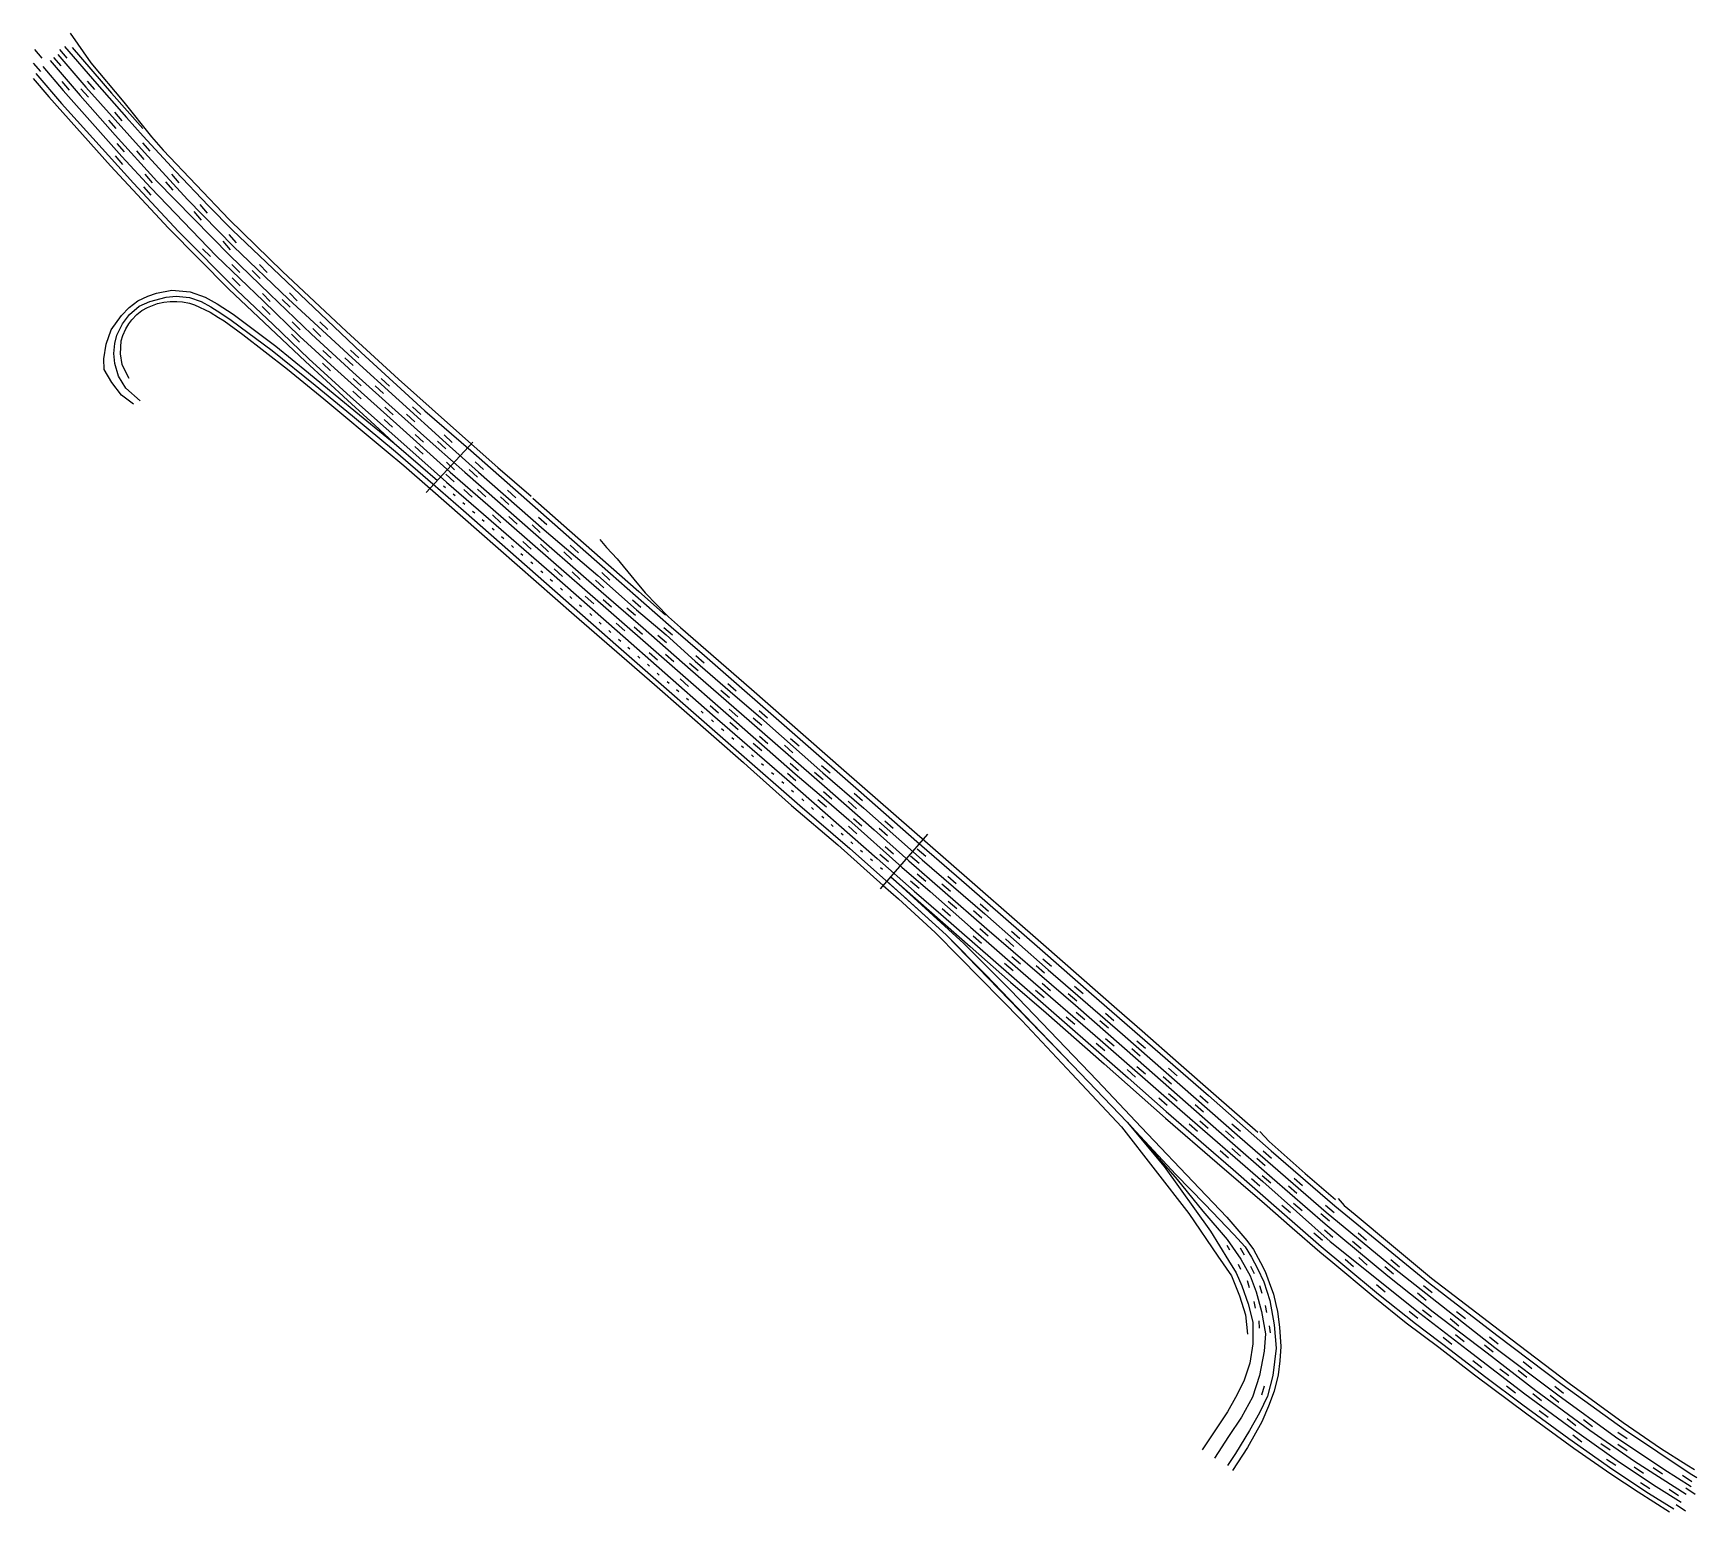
# Model space of a CAD drawing. Extents: x 6451058 to 6452983, y 1871716 to 1873427.
import ezdxf

# ---------------------------------------------------------------- set-up
doc = ezdxf.new("R2010")
doc.units = 0
doc.header["$LTSCALE"] = 100
doc.header["$MEASUREMENT"] = 0
doc.layers.add('CenterLines', color=2, linetype='Continuous')
doc.layers.add('StartPoints', color=4, linetype='Continuous')
for name, color, linetype, lineweight in [('DashedBoundaries', 1, 'Continuous', 25), ('GuardRails', 1, 'Continuous', 25), ('SectionDividers', 7, 'Continuous', 25)]:
    doc.layers.add(name, color=color, linetype=linetype, lineweight=lineweight)
doc.layers.add('SolidBoundaries', color=3, linetype='Continuous', lineweight=25, true_color=0x00ff00)

msp = doc.modelspace()

# ---------------------------------------------------------------- linework, layer by layer
at = {"layer": 'CenterLines'}
for points in [[(6451093.7, 1873411.9), (6451131.3, 1873368.8), (6451165.5, 1873329.9), (6451184.7, 1873308.1), (6451222.1, 1873267.9), (6451260.2, 1873227.6), (6451288.2, 1873199.3), (6451436.9, 1873057.9), (6451510.7, 1872990.3), (6451563.8, 1872944.3), (6451622.2, 1872893.1), (6451697.1, 1872826.9), (6451725.4, 1872801.9), (6451764, 1872768.1), (6451795.8, 1872740.4), (6451834.5, 1872707), (6451941.9, 1872612.9), (6452015.7, 1872548.6), (6452080.1, 1872491.8), (6452137.7, 1872442), (6452225.6, 1872365), (6452282.2, 1872315.5), (6452417.6, 1872197.6), (6452490.2, 1872133.6), (6452563.8, 1872070.1), (6452672.2, 1871981.2), (6452751.3, 1871920.2), (6452826.9, 1871863), (6452900.2, 1871810.2), (6452975, 1871760.2), (6452982.6, 1871755.4)], [(6451077.3, 1873395.7), (6451111.8, 1873355.3), (6451152.2, 1873309.6), (6451200.4, 1873256.3), (6451284.9, 1873170), (6451331.3, 1873125.3), (6451379.6, 1873079.2), (6451427.4, 1873035.1), (6451480.3, 1872987.5), (6451523.7, 1872948.6), (6451557, 1872919.1), (6451598, 1872883.3), (6451636.1, 1872849.9), (6451700.5, 1872793.4), (6451763.2, 1872739), (6451818.1, 1872690.7), (6451877.3, 1872639.6), (6451973.1, 1872555.7), (6452030.7, 1872505.1), (6452070.7, 1872469.4), (6452109.7, 1872435.5), (6452161.2, 1872390.7), (6452222.1, 1872338.3), (6452263.6, 1872302.3), (6452336.1, 1872238.4), (6452439.4, 1872147.9), (6452491.4, 1872102.5), (6452552.5, 1872048.9), (6452625.2, 1871988.9), (6452677.5, 1871947.1), (6452740.2, 1871899.9), (6452796.5, 1871856), (6452859, 1871810.1), (6452910.6, 1871774.5), (6452970.5, 1871736.2)], [(6451086, 1873402.9), (6451118.5, 1873365.1), (6451186.1, 1873289.2), (6451236.1, 1873234.9), (6451289.2, 1873180.7), (6451352.8, 1873119.5), (6451426.6, 1873051.7), (6451535.4, 1872952.9), (6451572.7, 1872919.4), (6451648.8, 1872852.5), (6451711.1, 1872799.6), (6451755.8, 1872760), (6451789.8, 1872730.9), (6451823.6, 1872700.4), (6451864, 1872665.5), (6451899.5, 1872634.7), (6451971.4, 1872571.3), (6452018.9, 1872530.1), (6452086.2, 1872470.4), (6452158.8, 1872407.9), (6452232, 1872343), (6452318.2, 1872268.6), (6452384.4, 1872210.5), (6452454, 1872149.4), (6452553.6, 1872062.7), (6452632.7, 1871997.3), (6452749, 1871905.9), (6452821.8, 1871851.2), (6452888.5, 1871802.3), (6452944.4, 1871765), (6452976.3, 1871744.9)], [(6451060.4, 1873380.7), (6451090.4, 1873346), (6451173.4, 1873253.8), (6451225.8, 1873197.9), (6451293.6, 1873129.6), (6451335, 1873090.2), (6451376.4, 1873050.6), (6451424.6, 1873006.4), (6451507.2, 1872933.2), (6451535.9, 1872907.8), (6451572.8, 1872875.7), (6451657.2, 1872802.2), (6451733.2, 1872735.4), (6451843.5, 1872638.4), (6451929.6, 1872563.7), (6452034.3, 1872472), (6452077.1, 1872434.2), (6452108, 1872407.7), (6452210.7, 1872317.6), (6452324.7, 1872218.1), (6452368.7, 1872179.2), (6452415, 1872139.1), (6452446.2, 1872112), (6452499.3, 1872065.2), (6452547.9, 1872023), (6452575.5, 1872000.2), (6452614.5, 1871967.8), (6452657.3, 1871933.7), (6452698.4, 1871902.4), (6452736.9, 1871872.9), (6452781.5, 1871839.4), (6452834.7, 1871800.6), (6452885.7, 1871764.8), (6452926.8, 1871737.2), (6452956, 1871719.3)], [(6451068.6, 1873388.8), (6451092.1, 1873361), (6451160, 1873284.7), (6451193.8, 1873248.5), (6451269.2, 1873169.7), (6451324.1, 1873117.3), (6451366.2, 1873076.3), (6451406.3, 1873039.8), (6451437, 1873011.8), (6451478.1, 1872975.1), (6451540, 1872919.2), (6451583.5, 1872881.4), (6451656.6, 1872817.9), (6451714.1, 1872767.6), (6451794, 1872697.6), (6451871.5, 1872630), (6451939.1, 1872570), (6451967.2, 1872546.5), (6452001.3, 1872516.6), (6452062.7, 1872462), (6452095.4, 1872433.8), (6452142.3, 1872392.5), (6452203.3, 1872339.3), (6452292.2, 1872262), (6452384.5, 1872181.3), (6452480.3, 1872097.9), (6452558.4, 1872028.8), (6452662.2, 1871945.5), (6452717.4, 1871903.1), (6452783.5, 1871852.4), (6452834.8, 1871814.7), (6452893.3, 1871773.2), (6452935.6, 1871744.8), (6452964.5, 1871726.7)], [(6451181.3, 1873001.9), (6451164.8, 1873016.7), (6451156.1, 1873030.3), (6451151.8, 1873045), (6451150.7, 1873056.8), (6451152, 1873068.3), (6451154.2, 1873077.9), (6451160.8, 1873091.1), (6451169.1, 1873101.8), (6451180.1, 1873111.5), (6451192.4, 1873116.7), (6451211.2, 1873121.8), (6451223.1, 1873123), (6451238.5, 1873121.4), (6451251.7, 1873117), (6451263.1, 1873110.7), (6451274.8, 1873103.5), (6451286.7, 1873095.4), (6451334, 1873060.3), (6451383.6, 1873020.1), (6451427, 1872984.5), (6451476.8, 1872943.3), (6451519.8, 1872905.9), (6451555.5, 1872874.7), (6451734.8, 1872717.1), (6451874.1, 1872595.1), (6451944.7, 1872533.3), (6452002.7, 1872483.4), (6452064.6, 1872428.5), (6452113.9, 1872383.5), (6452160, 1872337.4), (6452260.2, 1872232.9), (6452323.5, 1872166.9), (6452366.4, 1872115.6), (6452419.8, 1872040.6), (6452440.8, 1872006.7), (6452449.8, 1871992.5), (6452456.3, 1871977.2), (6452463.7, 1871956.4), (6452469, 1871935.3), (6452469, 1871910.2), (6452465.3, 1871887.6), (6452458.4, 1871866.8), (6452449, 1871848.1), (6452439.6, 1871831.6), (6452424.2, 1871808.3), (6452410.1, 1871787.4)], [(6452045.3, 1872445.6), (6452113.9, 1872383.5), (6452260.2, 1872232.9), (6452323.5, 1872166.9), (6452379.7, 1872106.3), (6452413.3, 1872072), (6452446.8, 1872036.6), (6452460.1, 1872022.3), (6452467.5, 1872010.3), (6452474.5, 1871997.2), (6452481.7, 1871981.8), (6452488.7, 1871960.2), (6452493.7, 1871932.2), (6452496, 1871905), (6452492, 1871873.6), (6452485.7, 1871849.5), (6452476.5, 1871830.2), (6452465.2, 1871809.8), (6452448.9, 1871783.2), (6452439.6, 1871769.2)], [(6452045.3, 1872445.6), (6452113.9, 1872383.5), (6452160, 1872337.4), (6452260.2, 1872232.9), (6452323.5, 1872166.9), (6452381.3, 1872100.3), (6452411.1, 1872063.9), (6452439.3, 1872031), (6452455.1, 1872008.3), (6452465.8, 1871988.8), (6452472.9, 1871970.4), (6452479.1, 1871947.7), (6452483.6, 1871921.8), (6452481.9, 1871901.8), (6452476.7, 1871873.5), (6452468.5, 1871848.3), (6452455.9, 1871825.2), (6452440.9, 1871802.8), (6452424.7, 1871777.8)]]:
    msp.add_lwpolyline(points, dxfattribs=at)
at = {"layer": 'DashedBoundaries'}
for points in [[(6451090.6, 1873371.5), (6451099.1, 1873361.7)], [(6451112.7, 1873363.2), (6451121.3, 1873353.4)], [(6451119.9, 1873372.1), (6451128.5, 1873362.2)], [(6451151.5, 1873335.9), (6451160, 1873326.1)], [(6451144.6, 1873326.8), (6451153.1, 1873317)], [(6451154.2, 1873299.8), (6451162.7, 1873290)], [(6451183.8, 1873300.5), (6451192.4, 1873290.7)], [(6451152.4, 1873285.3), (6451160.9, 1873275.5)], [(6451177.1, 1873291.1), (6451185.7, 1873281.3)], [(6451186.7, 1873264.2), (6451195.2, 1873254.3)], [(6451217.7, 1873264.2), (6451226.2, 1873254.3)], [(6451185.2, 1873249.7), (6451193.7, 1873239.9)], [(6451210.4, 1873255.4), (6451218.9, 1873245.6)], [(6451243.5, 1873221), (6451252, 1873211.2)], [(6451250.2, 1873229), (6451258.7, 1873219.2)], [(6451276.9, 1873186.7), (6451285.5, 1873176.8)], [(6451283.9, 1873194.6), (6451292.4, 1873184.8)], [(6451262.7, 1873168.8), (6451253.5, 1873178)], [(6451296.5, 1873150.6), (6451287.3, 1873159.8)], [(6451297.1, 1873135), (6451287.9, 1873144.2)], [(6451320, 1873143.5), (6451310.8, 1873152.7)], [(6451328.4, 1873150.6), (6451319.2, 1873159.8)], [(6451331.9, 1873117), (6451322.7, 1873126.2)], [(6451363.1, 1873117.6), (6451353.9, 1873126.7)], [(6451331.7, 1873101.7), (6451322.5, 1873110.9)], [(6451354.7, 1873110.1), (6451345.5, 1873119.3)], [(6451366.5, 1873084), (6451357.3, 1873093.2)], [(6451390.4, 1873076.3), (6451381.2, 1873085.5)], [(6451389.1, 1873093.2), (6451398.6, 1873084.3)], [(6451365.7, 1873069.7), (6451356.5, 1873078.9)], [(6451392.1, 1873045.3), (6451401.7, 1873036.4)], [(6451392.8, 1873060), (6451402.3, 1873051.2)], [(6451418.1, 1873051.5), (6451427.6, 1873042.6)], [(6451424.7, 1873060.4), (6451434.2, 1873051.6)], [(6451427.7, 1873027.9), (6451437.2, 1873019.1)], [(6451460.3, 1873027.7), (6451469.8, 1873018.8)], [(6451427.5, 1873013.1), (6451437, 1873004.3)], [(6451453.4, 1873019.1), (6451462.9, 1873010.3)], [(6451464.5, 1872994.6), (6451474, 1872985.8)], [(6451496.4, 1872995), (6451505.9, 1872986.2)], [(6451463.7, 1872980.1), (6451473.2, 1872971.2)], [(6451489.6, 1872986.4), (6451499.1, 1872977.5)], [(6451499.1, 1872948.8), (6451508.6, 1872940)], [(6451499.7, 1872963), (6451509.2, 1872954.1)], [(6451525.5, 1872955.1), (6451535, 1872946.2)], [(6451533, 1872962.6), (6451542.5, 1872953.7)], [(6451535.7, 1872930.9), (6451545.2, 1872922)], [(6451569.1, 1872931.3), (6451578.6, 1872922.4)], [(6451535.1, 1872917), (6451544.6, 1872908.1)], [(6451562.1, 1872922.3), (6451571.6, 1872913.5)], [(6451545.9, 1872891.7), (6451543.6, 1872893.8)], [(6451555.9, 1872899.1), (6451565.4, 1872890.3)], [(6451571.8, 1872899.5), (6451581.3, 1872890.6)], [(6451606.4, 1872898.5), (6451615.9, 1872889.7)], [(6451557.1, 1872881.7), (6451554.8, 1872883.8)], [(6451568.4, 1872871.7), (6451566, 1872873.8)], [(6451598.4, 1872890.8), (6451608, 1872881.9)], [(6451579.5, 1872862), (6451577.2, 1872864.1)], [(6451590.9, 1872852.1), (6451588.5, 1872854.2)], [(6451589, 1872869.7), (6451598.5, 1872860.8)], [(6451608.1, 1872867.9), (6451617.6, 1872859)], [(6451634.8, 1872858.4), (6451644.3, 1872849.6)], [(6451642.4, 1872867.3), (6451651.9, 1872858.5)], [(6451602, 1872842.2), (6451599.6, 1872844.3)], [(6451613.4, 1872832.2), (6451611, 1872834.3)], [(6451624.3, 1872839.1), (6451633.8, 1872830.2)], [(6451644.5, 1872835.9), (6451654, 1872827.1)], [(6451679, 1872834.6), (6451688.5, 1872825.8)], [(6451624.2, 1872822.8), (6451621.9, 1872824.9)], [(6451635.6, 1872813.1), (6451633.2, 1872815.2)], [(6451671.4, 1872827.1), (6451680.9, 1872818.2)], [(6451647.2, 1872802.7), (6451644.9, 1872804.8)], [(6451658.3, 1872792.8), (6451655.9, 1872794.9)], [(6451660.4, 1872807.2), (6451669.9, 1872798.3)], [(6451681.1, 1872804), (6451690.6, 1872795.2)], [(6451715.4, 1872803), (6451724.9, 1872794.1)], [(6451669.9, 1872782.8), (6451667.6, 1872784.9)], [(6451696.4, 1872775.6), (6451706.3, 1872767)], [(6451708.3, 1872794.3), (6451717.9, 1872785.5)], [(6451680.9, 1872773.1), (6451678.5, 1872775.2)], [(6451692.1, 1872763.2), (6451689.8, 1872765.3)], [(6451716.9, 1872771.7), (6451726.8, 1872763.2)], [(6451744.6, 1872762.4), (6451754.4, 1872753.9)], [(6451750.9, 1872771.5), (6451760.7, 1872763)], [(6451703.9, 1872753.4), (6451701.5, 1872755.5)], [(6451714.7, 1872743.3), (6451712.4, 1872745.5)], [(6451732.3, 1872744.3), (6451742.1, 1872735.7)], [(6451752.9, 1872740.4), (6451762.7, 1872731.9)], [(6451787.4, 1872739.6), (6451797.2, 1872731.1)], [(6451725.9, 1872733.6), (6451723.5, 1872735.8)], [(6451737.4, 1872723.4), (6451735, 1872725.6)], [(6451780.4, 1872730.7), (6451790.2, 1872722.2)], [(6451748, 1872714.3), (6451745.6, 1872716.4)], [(6451759.4, 1872704.1), (6451757.1, 1872706.3)], [(6451770.2, 1872710.6), (6451780.1, 1872702)], [(6451789.2, 1872708.7), (6451799, 1872700.2)], [(6451824.3, 1872706.9), (6451834.1, 1872698.4)], [(6451770.8, 1872694.7), (6451768.4, 1872696.9)], [(6451782, 1872684.4), (6451779.7, 1872686.6)], [(6451806, 1872679.9), (6451815.8, 1872671.3)], [(6451817.1, 1872698.2), (6451826.9, 1872689.6)], [(6451793.4, 1872674.5), (6451791, 1872676.7)], [(6451804.5, 1872664.9), (6451802.1, 1872667.1)], [(6451853.4, 1872666.8), (6451863.2, 1872658.3)], [(6451861.2, 1872674.8), (6451871, 1872666.3)], [(6451815.7, 1872655.2), (6451813.4, 1872657.4)], [(6451832.9, 1872640.3), (6451830.5, 1872642.5)], [(6451840.9, 1872649), (6451850.7, 1872640.5)], [(6451862.9, 1872644.8), (6451872.8, 1872636.2)], [(6451897.6, 1872643.3), (6451907.4, 1872634.7)], [(6451844.7, 1872630.2), (6451842.4, 1872632.4)], [(6451856.6, 1872620), (6451854.2, 1872622.1)], [(6451863.5, 1872630), (6451873.3, 1872621.5)], [(6451890.8, 1872634.7), (6451900.6, 1872626.2)], [(6451868.2, 1872609.7), (6451865.8, 1872611.9)], [(6451890.8, 1872605.7), (6451900.7, 1872597.2)], [(6451898, 1872613.6), (6451907.8, 1872605.1)], [(6451926.8, 1872603.1), (6451936.6, 1872594.5)], [(6451933.9, 1872611.1), (6451943.8, 1872602.6)], [(6451879.3, 1872600), (6451877, 1872602.1)], [(6451891.2, 1872589.8), (6451888.8, 1872591.9)], [(6451902.6, 1872579.7), (6451900.3, 1872581.8)], [(6451914.4, 1872569.2), (6451912, 1872571.3)], [(6451930.4, 1872570.7), (6451940.2, 1872562.2)], [(6451933.5, 1872582.2), (6451943.3, 1872573.7)], [(6451961.8, 1872571.9), (6451971.6, 1872563.3)], [(6451969.9, 1872579.7), (6451979.7, 1872571.2)], [(6451926.1, 1872558.8), (6451923.8, 1872560.9)], [(6451937.5, 1872548.7), (6451935.2, 1872550.9)], [(6451972.1, 1872549.7), (6451981.9, 1872541.1)], [(6452007.4, 1872547.6), (6452017.2, 1872539.1)], [(6451949.2, 1872538.8), (6451946.8, 1872541)], [(6451960.4, 1872528.7), (6451958.1, 1872530.9)], [(6451965.6, 1872540.2), (6451975.4, 1872531.7)], [(6452000.6, 1872538.2), (6452010.4, 1872529.7)], [(6451972.4, 1872518.6), (6451970.1, 1872520.8)], [(6451983.2, 1872509.2), (6451980.9, 1872511.4)], [(6452000.9, 1872509.3), (6452010.7, 1872500.7)], [(6452006.8, 1872518.3), (6452016.6, 1872509.8)], [(6452036.3, 1872507.3), (6452046.1, 1872498.8)], [(6452042.9, 1872515.8), (6452052.7, 1872507.3)], [(6451994.8, 1872499), (6451992.4, 1872501.1)], [(6452006.1, 1872489.1), (6452003.8, 1872491.2)], [(6452017.3, 1872479.3), (6452014.9, 1872481.4)], [(6452028.8, 1872469.2), (6452026.5, 1872471.3)], [(6452037.3, 1872477), (6452047.1, 1872468.5)], [(6452043.4, 1872485.8), (6452053.2, 1872477.3)], [(6452072.9, 1872475.1), (6452082.7, 1872466.6)], [(6452080.5, 1872483.1), (6452090.3, 1872474.6)], [(6452040.5, 1872459.2), (6452038.1, 1872461.3)], [(6452080.5, 1872454.1), (6452090.3, 1872445.6)], [(6452115.9, 1872451.7), (6452125.7, 1872443.1)], [(6452072.9, 1872446.1), (6452082.7, 1872437.5)], [(6452109.1, 1872442.6), (6452118.9, 1872434.1)], [(6452109.4, 1872414.1), (6452119.2, 1872405.6)], [(6452116.5, 1872422.6), (6452126.4, 1872414.1)], [(6452145.5, 1872411.8), (6452155.3, 1872403.2)], [(6452153.2, 1872419.7), (6452163, 1872411.2)], [(6452152.9, 1872390.8), (6452162.7, 1872382.3)], [(6452145.2, 1872382.6), (6452155, 1872374)], [(6452182.7, 1872378.9), (6452192.5, 1872370.3)], [(6452189.6, 1872387.9), (6452199.4, 1872379.3)], [(6452190.1, 1872358.4), (6452199.9, 1872349.9)], [(6452226, 1872355.8), (6452235.8, 1872347.2)], [(6452181.6, 1872351), (6452191.4, 1872342.5)], [(6452218.1, 1872348.2), (6452227.9, 1872339.6)], [(6452217.5, 1872319.7), (6452227.3, 1872311.2)], [(6452225, 1872327.6), (6452234.8, 1872319.1)], [(6452255.4, 1872315.8), (6452265.2, 1872307.2)], [(6452262.7, 1872324.4), (6452272.6, 1872315.9)], [(6452264.6, 1872294.3), (6452274.4, 1872285.7)], [(6452252.9, 1872288.8), (6452262.8, 1872280.3)], [(6452292, 1872284.4), (6452301.8, 1872275.9)], [(6452298.3, 1872293.1), (6452308.1, 1872284.5)], [(6452287.8, 1872258.3), (6452297.6, 1872249.8)], [(6452298.5, 1872263.8), (6452308.4, 1872255.3)], [(6452334.8, 1872260.8), (6452344.6, 1872252.3)], [(6452328.7, 1872251.9), (6452338.5, 1872243.4)], [(6452323.4, 1872227.6), (6452333.2, 1872219)], [(6452334.8, 1872231.2), (6452344.6, 1872222.7)], [(6452365.1, 1872219.8), (6452374.9, 1872211.3)], [(6452371.5, 1872229.1), (6452381.4, 1872220.6)], [(6452371.5, 1872199.8), (6452381.4, 1872191.3)], [(6452360.1, 1872195.1), (6452369.9, 1872186.5)], [(6452402.2, 1872187.4), (6452412, 1872178.8)], [(6452407.6, 1872197.7), (6452417.4, 1872189.2)], [(6452395.2, 1872164.7), (6452405, 1872156.2)], [(6452407.6, 1872168.5), (6452417.4, 1872159.9)], [(6452444.7, 1872164.8), (6452454.5, 1872156.3)], [(6452437.4, 1872156.6), (6452447.2, 1872148)], [(6452431, 1872133.8), (6452440.8, 1872125.3)], [(6452444.7, 1872136.1), (6452454.5, 1872127.6)], [(6452473.4, 1872125), (6452483.2, 1872116.5)], [(6452480.9, 1872133.6), (6452490.7, 1872125)], [(6452467.2, 1872101.7), (6452477, 1872093.2)], [(6452479.9, 1872105), (6452489.7, 1872096.4)], [(6452516.6, 1872102), (6452526.4, 1872093.5)], [(6452510.1, 1872093.1), (6452519.9, 1872084.6)], [(6452502.6, 1872070.7), (6452512.4, 1872062.2)], [(6452516.1, 1872073.1), (6452525.9, 1872064.6)], [(6452553.1, 1872070.7), (6452562.9, 1872062.2)], [(6452547.7, 1872061), (6452557.5, 1872052.4)], [(6452539.6, 1872038.6), (6452549.4, 1872030)], [(6452551.8, 1872042.1), (6452561.6, 1872033.5)], [(6452584.4, 1872029.1), (6452594.3, 1872020.6)], [(6452590.7, 1872038.6), (6452600.5, 1872030)], [(6452575.8, 1872008.3), (6452585.6, 1871999.8)], [(6452591.4, 1872010), (6452601.2, 1872001.4)], [(6452628.8, 1872007.9), (6452638.6, 1871999.3)], [(6452455.1, 1871996.1), (6452452.4, 1872002.1)], [(6452470.9, 1871991.1), (6452466.6, 1871999.6)], [(6452621.8, 1871999.7), (6452631.6, 1871991.2)], [(6452465.1, 1871975), (6452462.6, 1871983)], [(6452479.7, 1871968.5), (6452477.2, 1871977.3)], [(6452612.2, 1871978.7), (6452622, 1871970.2)], [(6452659.6, 1871969.1), (6452669.4, 1871960.6)], [(6452666.4, 1871977.7), (6452676.5, 1871969.5)], [(6452470.2, 1871959.1), (6452471.7, 1871951.3)], [(6452485.2, 1871946.6), (6452483.4, 1871954.6)], [(6452649.7, 1871948.1), (6452659.8, 1871939.9)], [(6452665.4, 1871949.7), (6452675.5, 1871941.5)], [(6452704.8, 1871947.7), (6452714.9, 1871939.5)], [(6452475.7, 1871936.6), (6452476.4, 1871928.3)], [(6452489.2, 1871922.8), (6452488.2, 1871930.8)], [(6452697.2, 1871939.3), (6452707.3, 1871931.1)], [(6452689.3, 1871917.9), (6452699.4, 1871909.7)], [(6452703.4, 1871921), (6452713.5, 1871912.9)], [(6452742.8, 1871918.2), (6452752.9, 1871910)], [(6452723.7, 1871891), (6452733.8, 1871882.8)], [(6452737.1, 1871909.1), (6452747.2, 1871900.9)], [(6452754.9, 1871881.3), (6452765.2, 1871873.3)], [(6452775.8, 1871879.5), (6452786, 1871871.5)], [(6452781.6, 1871889.6), (6452791.9, 1871881.6)], [(6452479.4, 1871851), (6452482.4, 1871861.5)], [(6452762.5, 1871861.6), (6452772.7, 1871853.6)], [(6452792.8, 1871852.5), (6452803.1, 1871844.5)], [(6452818.3, 1871861.1), (6452828.5, 1871853.1)], [(6452800.3, 1871833.1), (6452810.6, 1871825.1)], [(6452812.9, 1871850.6), (6452823.2, 1871842.6)], [(6452832.6, 1871823.6), (6452842.8, 1871815.6)], [(6452851.7, 1871822.4), (6452861.9, 1871814.4)], [(6452839.3, 1871804.8), (6452849.6, 1871796.8)], [(6452871.5, 1871794.6), (6452882.3, 1871787.4)], [(6452891.2, 1871793.9), (6452902, 1871786.6)], [(6452891.3, 1871807.8), (6452902.1, 1871800.5)], [(6452878.2, 1871776.7), (6452889, 1871769.5)], [(6452910.4, 1871767.8), (6452921.2, 1871760.6)], [(6452932.2, 1871767), (6452942.9, 1871759.7)], [(6452966.1, 1871758), (6452976.9, 1871750.7)], [(6452917.7, 1871749.8), (6452928.5, 1871742.5)], [(6452950.9, 1871742), (6452961.7, 1871734.7)], [(6452970, 1871743.4), (6452980.8, 1871736.1)], [(6452958.9, 1871724.2), (6452969.7, 1871716.9)]]:
    msp.add_lwpolyline(points, dxfattribs=at)
at = {"layer": 'GuardRails'}
for points in [[(6451100.2, 1873427.4), (6451124.1, 1873393.3), (6451162.3, 1873347.8), (6451194.5, 1873307.3), (6451207.8, 1873291.9), (6451284.2, 1873211.9), (6451345.9, 1873151.6), (6451420.2, 1873082.1), (6451480.1, 1873026.9), (6451540.3, 1872973.4), (6451595, 1872924.7), (6451633.7, 1872891.3)], [(6451713.3, 1872841.4), (6451720.8, 1872832), (6451733.1, 1872818.9), (6451752.6, 1872795.4), (6451765.7, 1872779.5), (6451792.7, 1872751.6), (6451806.7, 1872739.3), (6451888.7, 1872668.2), (6451995.5, 1872574.2), (6452113.8, 1872471.3), (6452226.5, 1872372.3), (6452311.4, 1872298.1), (6452340.7, 1872272.4), (6452383, 1872235.3), (6452426.5, 1872197.1), (6452474.7, 1872155)], [(6452477, 1872155.8), (6452487.9, 1872144.2), (6452529.5, 1872107.2), (6452564.6, 1872077.3)], [(6452567.8, 1872078.3), (6452574.7, 1872070.3), (6452587.4, 1872059.8), (6452629.5, 1872024.6), (6452675.8, 1871986), (6452767.6, 1871915.9), (6452834.9, 1871864.5), (6452897.5, 1871819), (6452940.6, 1871789.5), (6452971, 1871770.2), (6452980, 1871764.5)]]:
    msp.add_lwpolyline(points, dxfattribs=at)
at = {"layer": 'SectionDividers'}
for points in [[(6451566.1, 1872953.9), (6451512.4, 1872895.6)], [(6452092.6, 1872500.2), (6452037.8, 1872436.9)]]:
    msp.add_lwpolyline(points, dxfattribs=at)
at = {"layer": 'SolidBoundaries'}
for points in [[(6451102.7, 1873411), (6451148.2, 1873358.1), (6451184.5, 1873317.3)], [(6451057.6, 1873375.2), (6451075.7, 1873353.7), (6451146.9, 1873273.8), (6451214.2, 1873201.6), (6451284, 1873131.3), (6451372.7, 1873047.2), (6451421.1, 1873002.5), (6451452.9, 1872973.7), (6451475.2, 1872952.9), (6451505.8, 1872926.5), (6451525.3, 1872909.5)], [(6451173.6, 1872998), (6451159.8, 1873008.3), (6451148.3, 1873023.2), (6451139.8, 1873038), (6451139.1, 1873050.6), (6451142, 1873067.5), (6451147.7, 1873083.9), (6451159.6, 1873100.6), (6451168.4, 1873110), (6451178.4, 1873117.5), (6451190.2, 1873122.9), (6451200.1, 1873126.6), (6451218.1, 1873129.8), (6451239.1, 1873128.1), (6451256.6, 1873121.7), (6451270.5, 1873114.3), (6451289, 1873102), (6451312.2, 1873084.7), (6451338.4, 1873065), (6451376.2, 1873034.1), (6451407, 1873008.9), (6451435.1, 1872985.7), (6451475.2, 1872952.9), (6451505.8, 1872926.5), (6451525.3, 1872909.5)], [(6451168.5, 1873027.9), (6451164.6, 1873035.1), (6451160.6, 1873043.8), (6451158.4, 1873056.4), (6451159.4, 1873071.4), (6451161.4, 1873077.4), (6451164.6, 1873085.1), (6451168, 1873091), (6451171.6, 1873095.5), (6451177.3, 1873101.7), (6451183.2, 1873106.6), (6451189.6, 1873110), (6451201.2, 1873114.4), (6451208.6, 1873115.9), (6451216.1, 1873116.7), (6451223.7, 1873116.9), (6451230.4, 1873116.4), (6451238.2, 1873115), (6451244, 1873113.1), (6451262.4, 1873104.4), (6451272, 1873098.2), (6451278.3, 1873094.3), (6451300.2, 1873078.6), (6451351.7, 1873038.4), (6451393.9, 1873004.2), (6451466, 1872943.9), (6451486.3, 1872927), (6451516.8, 1872900.3)], [(6451516.8, 1872900.3), (6451573.7, 1872850.5), (6451683.7, 1872754.2), (6451776.3, 1872673.4), (6451879.6, 1872583.2), (6451884.1, 1872578.8), (6451935.1, 1872533.3), (6451988.7, 1872487.7), (6452041.2, 1872440.8)], [(6451635.6, 1872889), (6451694.4, 1872837.6), (6451758.2, 1872781.2), (6451789.4, 1872753.8)], [(6452041.2, 1872440.8), (6452058.7, 1872425.2), (6452101.2, 1872386.2), (6452129.6, 1872357.8), (6452201.4, 1872284.4), (6452259.4, 1872222.8), (6452316.9, 1872161.2), (6452355.9, 1872111.3), (6452395, 1872061.2), (6452428.5, 1872011.6), (6452444.1, 1871988.9), (6452453.4, 1871965.9), (6452460.4, 1871943.6), (6452462.9, 1871921.3)]]:
    msp.add_lwpolyline(points, dxfattribs=at)
at = {"layer": 'SolidBoundaries', "flags": 128}
for points in [[(6452049.9, 1872450.8), (6452134.3, 1872373.8), (6452188.5, 1872319.4), (6452288.8, 1872215.1), (6452339.8, 1872161), (6452407.1, 1872090), (6452438.9, 1872056.7), (6452450.4, 1872043.3), (6452462, 1872029.9), (6452469.6, 1872019.4), (6452477.8, 1872004.4), (6452483.1, 1871993.7), (6452487.8, 1871981.3), (6452492.8, 1871967.6), (6452495.7, 1871955.8), (6452497.6, 1871947.4), (6452499.9, 1871929.5), (6452501.5, 1871907.2), (6452500, 1871890.4), (6452498.1, 1871874.4), (6452493.6, 1871855.5), (6452487.1, 1871837.9), (6452479.2, 1871819.8), (6452462.6, 1871790.3), (6452445.5, 1871763.5)], [(6452049.9, 1872450.8), (6452049.9, 1872450.8), (6452141.9, 1872370.2), (6452188.6, 1872328.9), (6452229.9, 1872293.2), (6452297, 1872234.3), (6452367.9, 1872171.5), (6452427.6, 1872119.5), (6452482.3, 1872072.5), (6452514.4, 1872044.3), (6452546.4, 1872016.7), (6452559.2, 1872006.3), (6452608.1, 1871965.5), (6452646.3, 1871934.5), (6452684.1, 1871906.1), (6452725.3, 1871874.1), (6452786.1, 1871829.2), (6452840.5, 1871789.2), (6452883.4, 1871759.8), (6452915, 1871738.8), (6452951, 1871715.8)]]:
    msp.add_lwpolyline(points, dxfattribs=at)
at = {"layer": 'StartPoints'}
for points in [[(6451057.6, 1873392.9), (6451066.1, 1873383.1)], [(6451058.9, 1873408.5), (6451067.4, 1873398.7)], [(6451081, 1873399.5), (6451089.5, 1873389.7)], [(6451088, 1873408.4), (6451096.5, 1873398.6)], [(6451532.4, 1872903.5), (6451534.8, 1872901.4)], [(6452438.8, 1872024.3), (6452442.1, 1872018.8)], [(6452454.1, 1872021.1), (6452458.9, 1872013.1)]]:
    msp.add_lwpolyline(points, dxfattribs=at)

doc.saveas('drawing.dxf')
